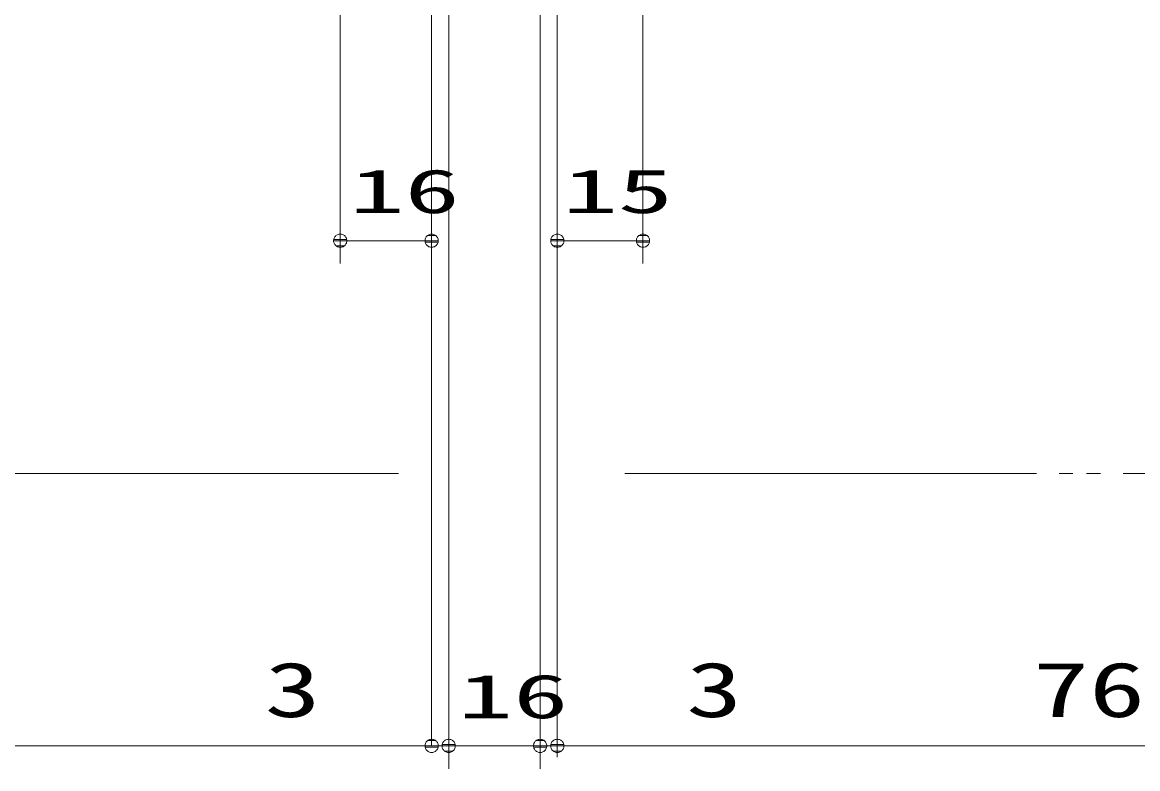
# Model space of a CAD drawing. Units: millimetres on the paper, with parts at other scales. Extents: x -305 to 305, y -152 to 152.
# Drawn here: x -180.33 to -131.53, y -94.78 to -62.11 of the extents above; entities that cross this region are included whole.
import ezdxf
from ezdxf.enums import TextEntityAlignment as Align

# ---------------------------------------------------------------- set-up
doc = ezdxf.new("R2010")
doc.units = ezdxf.units.MM
doc.linetypes.add('LONG_DOUBLE_CHAIN', pattern=[21.8, 18, -1, 0.6, -0.6, 0.6, -1])
doc.layers.add('0-2_0', color=7, linetype='Continuous', lineweight=9)
doc.layers.add('0-3_S3', color=7, linetype='Continuous', lineweight=9)
doc.styles.add('ＭＳ ゴシック', font='')
doc.styles.get('ＭＳ ゴシック').set_extended_font_data('MS Gothic')

# ---------------------------------------------------------------- blocks, each defined once
blk = doc.blocks.new('_DOTSMALL')
at = {"layer": '0-2_0'}
for p, q in [((0.0746, 0.1), (-0.0746, 0.1)), ((0.1223, -0.0248), (-0.1223, -0.0248))]:
    blk.add_line(p, q, dxfattribs=at)
for points in [[(0.125, 0), (0.124, 0.0157), (0.1211, 0.0311), (0.1162, 0.046), (0.1095, 0.0602), (0.1011, 0.0735), (0.0911, 0.0856), (0.0797, 0.0963), (0.067, 0.1055), (0.0532, 0.1131), (0.0386, 0.1189), (0.0234, 0.1228), (0.0078, 0.1248), (-0.0078, 0.1248), (-0.0234, 0.1228), (-0.0386, 0.1189), (-0.0532, 0.1131), (-0.067, 0.1055), (-0.0797, 0.0963), (-0.0911, 0.0856), (-0.1011, 0.0735), (-0.1095, 0.0602), (-0.1162, 0.046), (-0.1211, 0.0311), (-0.124, 0.0157), (-0.125, 0), (0, 0)], [(-0.125, 0), (-0.124, -0.0157), (-0.1211, -0.0311), (-0.1162, -0.046), (-0.1095, -0.0602), (-0.1011, -0.0735), (-0.0911, -0.0856), (-0.0797, -0.0963), (-0.067, -0.1055), (-0.0532, -0.1131), (-0.0386, -0.1189), (-0.0234, -0.1228), (-0.0078, -0.1248), (0.0078, -0.1248), (0.0234, -0.1228), (0.0386, -0.1189), (0.0532, -0.1131), (0.067, -0.1055), (0.0797, -0.0963), (0.0911, -0.0856), (0.1011, -0.0735), (0.1095, -0.0602), (0.1162, -0.046), (0.1211, -0.0311), (0.124, -0.0157), (0.125, 0), (0, 0)]]:
    blk.add_lwpolyline(points, close=True, dxfattribs=at)

msp = doc.modelspace()

# ---------------------------------------------------------------- linework, layer by layer
at = {"layer": '0-3_S3'}
for p, q in [((-166.423, -47.231), (-166.423, -72.665)), ((-153.173, -50.141), (-153.173, -72.665)), ((-162.423, -54.656), (-162.423, -72.665)), ((-156.923, -54.657), (-156.923, -72.665)), ((-162.423, -54.731), (-162.423, -93.776)), ((-161.673, -54.731), (-161.673, -94.775)), ((-157.673, -54.731), (-157.673, -94.775)), ((-156.923, -54.732), (-156.923, -93.776)), ((-162.423, -71.665), (-166.423, -71.665)), ((-153.173, -71.665), (-156.923, -71.665)), ((-162.423, -93.775), (-215.715, -93.775)), ((-162.423, -93.775), (-170.73, -93.775)), ((-161.673, -93.775), (-162.423, -93.775)), ((-161.673, -93.775), (-161.673, -93.774)), ((-157.673, -93.775), (-161.673, -93.775)), ((-157.673, -93.775), (-157.673, -93.776)), ((-156.923, -93.775), (-157.673, -93.775)), ((-156.923, -93.775), (-156.923, -94.275)), ((-108.631, -93.775), (-156.923, -93.775)), ((-156.923, -93.775), (-148.617, -93.775))]:
    msp.add_line(p, q, dxfattribs=at)
at = {"layer": '0-3_S3', "linetype": 'LONG_DOUBLE_CHAIN'}
for p, q in [((-163.876, -81.85), (-222.465, -81.85)), ((-153.961, -81.85), (-101.881, -81.85))]:
    msp.add_line(p, q, dxfattribs=at)

# ---------------------------------------------------------------- block references
at = {"layer": '0-3_S3', "xscale": 2.32, "yscale": 2.32, "rotation": 180}
for p in [(-166.423, -71.665), (-156.923, -71.665), (-161.673, -93.775), (-161.673, -93.775), (-156.923, -93.775), (-156.923, -93.775)]:
    msp.add_blockref('_DOTSMALL', p, dxfattribs=at)
at = {"layer": '0-3_S3', "xscale": 2.32, "yscale": 2.32}
for p in [(-162.423, -71.665), (-153.173, -71.665), (-162.423, -93.775), (-162.423, -93.775), (-157.673, -93.775), (-157.673, -93.775)]:
    msp.add_blockref('_DOTSMALL', p, dxfattribs=at)

# ---------------------------------------------------------------- texts
at = {"layer": '0-3_S3', "style": 'ＭＳ ゴシック'}
for s, height, width, p in [('16', 1.921, 1.85, (-166.023, -71.035)), ('15', 1.921, 1.85, (-156.693, -71.035)), ('3', 2.405, 1.5, (-169.73, -93.237)), ('3', 2.405, 1.5, (-151.283, -93.237)), ('766', 2.405, 1.5, (-136.11, -93.237)), ('16', 1.921, 1.85, (-161.273, -93.145))]:
    msp.add_text(s, height=height, dxfattribs=dict(at, width=width)).set_placement(p, align=Align.BOTTOM_LEFT)

doc.saveas('drawing.dxf')
